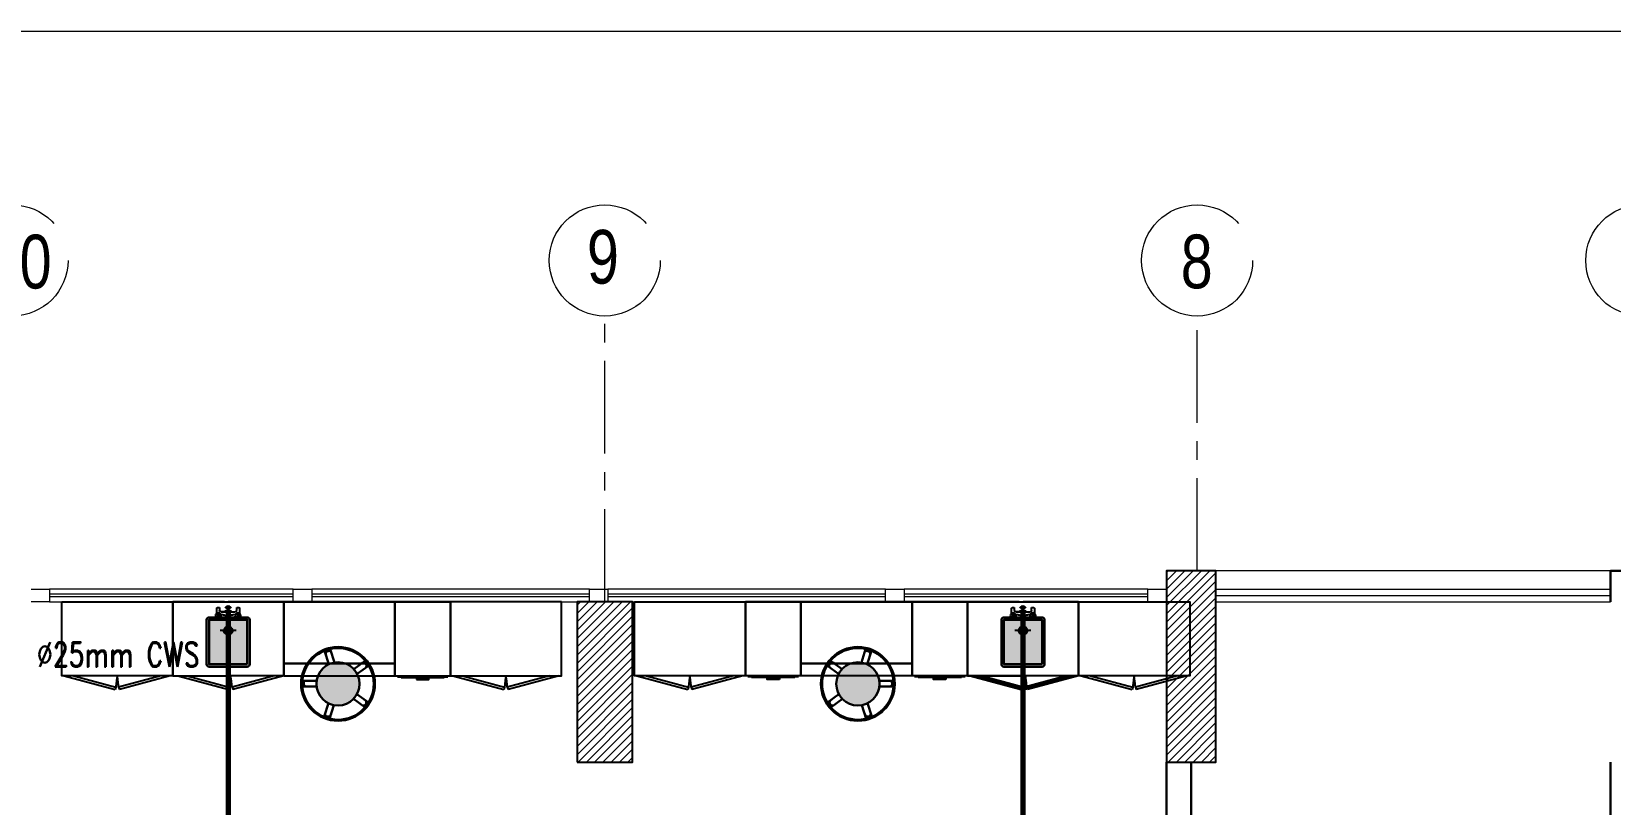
# Model space of a CAD drawing. Extents: x 800 to 995, y 398 to 804.
# Drawn here: x 875.46 to 888.26, y 681.89 to 688.15 of the extents above; entities that cross this region are included whole.
import ezdxf

# ---------------------------------------------------------------- set-up
doc = ezdxf.new("R2010")
doc.units = 0
doc.header["$MEASUREMENT"] = 0
for name, pattern in [('ACAD_ISO02W100', [15, 12, -3]), ('CENTERX2', [4, 2.5, -0.5, 0.5, -0.5]), ('DASHED', [19.05, 12.7, -6.35])]:
    doc.linetypes.add(name, pattern=pattern)
doc.layers.get('0').update_dxf_attribs({"color": 252, "linetype": 'CONTINUOUS', "lineweight": 30})
doc.layers.add('-FUR', color=252, linetype='CONTINUOUS')
doc.layers.add('SAN', color=2, linetype='CONTINUOUS')
for name, color, linetype, lineweight in [('axis', 1, 'CENTERX2', 5), ('Column', 6, 'CONTINUOUS', 25), ('elev', 90, 'CONTINUOUS', 9), ('Elevation', 150, 'CONTINUOUS', 18), ('hatch', 252, 'CONTINUOUS', 9), ('P-C-WATER', 5, 'CONTINUOUS', 70), ('P-TEXT', 1, 'CONTINUOUS', 25), ('txt in circle', 11, 'CONTINUOUS', 13), ('UG-BORDER', 20, 'CONTINUOUS', 80), ('Wall', 252, 'CONTINUOUS', 30), ('WINDOW', 252, 'CONTINUOUS', 5)]:
    doc.layers.add(name, color=color, linetype=linetype, lineweight=lineweight)
doc.styles.add('ROMANC', font='romand.shx')
doc.styles.add('SOSA2', font='SOSA.shx', dxfattribs={"width": 0.8})
pattern_1 = [(45, (1094.062773, 346.40892), (-0.0336759605, 0.0336759605), [])]

# ---------------------------------------------------------------- blocks, each defined once
blk = doc.blocks.new('YY5Y5')
at = {"layer": 'SAN', "color": 1}
for p, q in [((433.8, 542), (433.8, 538.6)), ((435.7, 542.4), (434.2, 542.4)), ((435.7, 540.6), (435.7, 542.4)), ((446.2, 539.6), (436.7, 539.6)), ((443, 539.6), (446.2, 539.6)), ((447.2, 542.4), (447.2, 540.6)), ((448.7, 542.4), (447.2, 542.4)), ((449.1, 538.6), (449.1, 542)), ((434.2, 537.6), (433.7, 538)), ((434.2, 536.1), (433.7, 535.7)), ((435.6, 537.6), (436, 538)), ((435.6, 536.1), (436, 535.7)), ((436.7, 537.6), (438.2, 537.6)), ((440.5, 535.4), (440.5, 528.7)), ((442.4, 528.7), (442.4, 535.4)), ((444.7, 537.6), (446.2, 537.6)), ((447.3, 537.6), (446.9, 538)), ((447.3, 536.1), (446.9, 535.7)), ((448.7, 537.6), (449.2, 538)), ((448.7, 536.1), (449.2, 535.7)), ((440.9, 528.4), (442, 528.4))]:
    blk.add_line(p, q, dxfattribs=at)
at = {"layer": 'SAN', "color": 1, "linetype": 'Continuous'}
blk.add_line((439.2, 539.6), (439.9, 539.6), dxfattribs=at)
at = {"layer": 'SAN', "color": 2, "linetype": 'DASHED'}
for points in [[(441.4, 532.4), (441.4, 521.6)], [(436.1, 527), (446.8, 527)]]:
    blk.add_lwpolyline(points, dxfattribs=at)
at = {"layer": 'SAN', "color": 1}
for centre, radius in [((434.9, 536.9), 2), ((434.9, 536.9), 1), ((434.9, 536.9), 0.8), ((448, 536.9), 2), ((448, 536.9), 1), ((448, 536.9), 0.8)]:
    blk.add_circle(centre, radius, dxfattribs=at)
for centre, radius, start, end in [((434.2, 542), 0.375, 90, 180), ((436.7, 540.6), 1, 180, 270), ((446.2, 540.6), 1, 270, 0), ((448.7, 542), 0.375, 0, 90), ((438.2, 535.4), 2.25, 0, 90), ((441.4, 527), 2.86, 109.4319, 70.5681), ((441.4, 527), 2.08, 117.2765, 62.7235), ((440.9, 528.7), 0.375, 180, 270), ((442, 528.7), 0.375, 270, 360), ((444.7, 535.4), 2.25, 90, 180)]:
    blk.add_arc(centre, radius, start, end, dxfattribs=at)
blk = doc.blocks.new('fd')
at = {"layer": '-FUR'}
h = blk.add_hatch(color=254, dxfattribs=at)
h.paths.add_polyline_path([(1322.664, 576.699), (1322.354, 576.699), (1322.354, 577.059), (1322.664, 577.059)], flags=16)
edge = h.paths.add_edge_path()
edge.add_line((1322.664, 576.679), (1322.354, 576.679))
edge.add_arc((1322.354, 576.699), 0.02, 180, 270, ccw=False)
edge.add_line((1322.334, 576.699), (1322.334, 577.059))
edge.add_arc((1322.354, 577.059), 0.02, 90, 180, ccw=False)
edge.add_line((1322.354, 577.079), (1322.664, 577.079))
edge.add_arc((1322.664, 577.059), 0.02, 0, 90, ccw=False)
edge.add_line((1322.684, 577.059), (1322.684, 576.699))
edge.add_arc((1322.664, 576.699), 0.02, -90, 0, ccw=False)
blk.add_hatch(color=253, dxfattribs=at).paths.add_polyline_path([(1322.664, 577.059), (1322.664, 576.699), (1322.354, 576.699), (1322.354, 577.059)])
h = blk.add_hatch(color=251, dxfattribs=at)
h.paths.add_polyline_path([(1322.634, 577.029), (1322.664, 577.059), (1322.664, 576.699), (1322.634, 576.729)])
h.paths.add_polyline_path([(1322.634, 576.729), (1322.664, 576.699), (1322.354, 576.699), (1322.384, 576.729)])
h = blk.add_hatch(color=252, dxfattribs=at)
h.paths.add_polyline_path([(1322.384, 577.029), (1322.354, 577.059), (1322.664, 577.059), (1322.634, 577.029)])
h.paths.add_polyline_path([(1322.384, 576.729), (1322.354, 576.699), (1322.354, 577.059), (1322.384, 577.029)])
for p, q in [((1322.478, 577.206), (1322.06, 577.206)), ((1322.478, 577.206), (1322.96, 577.206)), ((1322.06, 576.606), (1322.51, 576.606)), ((1322.96, 576.606), (1322.51, 576.606))]:
    blk.add_line(p, q, dxfattribs=at)
at = {"layer": '-FUR', "linetype": 'ACAD_ISO02W100'}
for p, q in [((1322.06, 577.206), (1322.51, 577.206)), ((1322.96, 577.206), (1322.51, 577.206)), ((1322.1, 576.606), (1322.513, 576.495)), ((1322.177, 576.606), (1322.518, 576.514)), ((1322.882, 576.606), (1322.541, 576.514)), ((1322.96, 576.606), (1322.546, 576.495)), ((1322.518, 576.514), (1322.513, 576.495)), ((1322.541, 576.514), (1322.546, 576.495))]:
    blk.add_line(p, q, dxfattribs=at)
for centre, start, end in [((1324.045, 576.373), 171.2611, 174.7069), ((1321.014, 576.373), 5.2931, 8.7389)]:
    blk.add_arc(centre, 1.533, start, end, dxfattribs=at)
for p, q in [((1322.06, 577.206), (1322.06, 576.606)), ((1322.96, 577.206), (1322.96, 576.606))]:
    blk.add_line(p, q)
blk.add_lwpolyline([(1322.664, 576.679), (1322.354, 576.679, -0.414214), (1322.334, 576.699), (1322.334, 577.059, -0.414214), (1322.354, 577.079), (1322.664, 577.079, -0.414214), (1322.684, 577.059), (1322.684, 576.699, -0.414214)], format="xyb", close=True)
blk.add_lwpolyline([(1322.664, 576.679), (1322.354, 576.679, -0.414214), (1322.334, 576.699), (1322.334, 577.059, -0.414214), (1322.354, 577.079), (1322.664, 577.079, -0.414214), (1322.684, 577.059), (1322.684, 576.699, -0.414214)], format="xyb", close=True)
blk.add_lwpolyline([(1322.664, 576.699), (1322.354, 576.699), (1322.354, 577.059), (1322.664, 577.059)], close=True)
at = {"extrusion": (0, 0, -1), "xscale": 0.0121000000000322, "yscale": 0.0121000000000322, "zscale": -0.0121}
blk.add_blockref('YY5Y5', (-1327.85, 570.595), dxfattribs=at)
blk = doc.blocks.new('juy')
blk.add_line((1322.96, 577.206), (1322.96, 576.606))
blk.add_blockref('fd', (0, 0))

msp = doc.modelspace()

# ---------------------------------------------------------------- hatches: boundary and pattern name
h = msp.add_hatch(color=256)
h.set_gradient(color1=(132, 132, 132), name='SPHERICAL')
h.paths.add_polyline_path([(877.944, 683.04, -1), (877.944, 682.69, -1)])
h = msp.add_hatch(color=256)
h.set_gradient(color1=(132, 132, 132), name='SPHERICAL')
h.paths.add_polyline_path([(882.157, 683.04, 1), (882.157, 682.69, 1)])
at = {"layer": 'hatch'}
h = msp.add_hatch(dxfattribs=at)
h.set_pattern_fill('ANSI31', color=252, scale=0.015, style=0)
h.set_pattern_definition(pattern_1)
h.paths.add_polyline_path([(884.659, 682.231), (885.059, 682.231), (885.059, 683.781), (884.659, 683.781)])
h = msp.add_hatch(dxfattribs=at)
h.set_pattern_fill('ANSI31', color=252, scale=0.015, style=0)
h.set_pattern_definition(pattern_1)
h.paths.add_polyline_path([(879.881, 682.231), (880.331, 682.231), (880.331, 683.531), (879.881, 683.531)])

# ---------------------------------------------------------------- linework, layer by layer
at = {"layer": '-FUR', "linetype": 'ACAD_ISO02W100'}
for p, q in [((875.705, 683.531), (876.605, 683.531)), ((878.405, 683.531), (878.855, 683.531)), ((879.755, 683.531), (878.855, 683.531)), ((880.346, 683.531), (881.246, 683.531)), ((881.696, 683.531), (881.246, 683.531)), ((883.046, 683.531), (882.596, 683.531)), ((883.046, 683.531), (883.946, 683.531)), ((883.946, 683.531), (884.846, 683.531)), ((875.725, 682.931), (876.139, 682.82)), ((875.802, 682.931), (876.144, 682.839)), ((876.508, 682.931), (876.166, 682.839)), ((876.585, 682.931), (876.172, 682.82)), ((877.505, 682.931), (878.405, 682.931)), ((878.875, 682.931), (879.289, 682.82)), ((878.952, 682.931), (879.294, 682.839)), ((879.658, 682.931), (879.316, 682.839)), ((879.735, 682.931), (879.322, 682.82)), ((880.366, 682.931), (880.779, 682.82)), ((880.443, 682.931), (880.784, 682.839)), ((881.148, 682.931), (880.807, 682.839)), ((881.226, 682.931), (880.812, 682.82)), ((882.596, 682.931), (881.696, 682.931)), ((883.066, 682.931), (883.479, 682.82)), ((883.143, 682.931), (883.484, 682.839)), ((883.848, 682.931), (883.507, 682.839)), ((883.926, 682.931), (883.512, 682.82)), ((883.966, 682.931), (884.379, 682.82)), ((884.043, 682.931), (884.384, 682.839)), ((884.748, 682.931), (884.407, 682.839)), ((884.826, 682.931), (884.412, 682.82)), ((876.144, 682.839), (876.139, 682.82)), ((876.166, 682.839), (876.172, 682.82)), ((879.294, 682.839), (879.289, 682.82)), ((879.316, 682.839), (879.322, 682.82)), ((880.784, 682.839), (880.779, 682.82)), ((880.807, 682.839), (880.812, 682.82)), ((883.484, 682.839), (883.479, 682.82)), ((883.507, 682.839), (883.512, 682.82)), ((884.384, 682.839), (884.379, 682.82)), ((884.407, 682.839), (884.412, 682.82))]:
    msp.add_line(p, q, dxfattribs=at)
at = {"layer": '-FUR'}
for p, q in [((878.425, 682.921), (878.835, 682.921)), ((878.455, 682.916), (878.805, 682.916)), ((881.676, 682.921), (881.266, 682.921)), ((881.646, 682.916), (881.296, 682.916)), ((883.026, 682.921), (882.616, 682.921)), ((882.996, 682.916), (882.646, 682.916))]:
    msp.add_line(p, q, dxfattribs=at)
for points in [[(875.705, 683.531), (876.605, 683.531), (876.605, 682.931), (875.705, 682.931)], [(878.405, 682.931), (878.855, 682.931), (878.855, 683.531), (878.405, 683.531)], [(879.755, 683.531), (878.855, 683.531), (878.855, 682.931), (879.755, 682.931)], [(880.346, 683.531), (881.246, 683.531), (881.246, 682.931), (880.346, 682.931)], [(881.696, 682.931), (881.246, 682.931), (881.246, 683.531), (881.696, 683.531)], [(883.046, 682.931), (882.596, 682.931), (882.596, 683.531), (883.046, 683.531)], [(883.046, 683.531), (883.946, 683.531), (883.946, 682.931), (883.046, 682.931)], [(883.946, 683.531), (884.846, 683.531), (884.846, 682.931), (883.946, 682.931)]]:
    msp.add_lwpolyline(points, close=True, dxfattribs=at)
at = {"layer": '-FUR', "color": 1}
for points in [[(878.58, 682.901), (878.68, 682.901), (878.68, 682.911), (878.58, 682.911)], [(881.521, 682.901), (881.421, 682.901), (881.421, 682.911), (881.521, 682.911)], [(882.871, 682.901), (882.771, 682.901), (882.771, 682.911), (882.871, 682.911)]]:
    msp.add_lwpolyline(points, close=True, dxfattribs=at)
at = {"layer": '-FUR', "linetype": 'ACAD_ISO02W100'}
for centre, start, end in [((877.67, 682.698), 171.2611, 174.7069), ((874.64, 682.698), 5.2931, 8.7389), ((880.82, 682.698), 171.2611, 174.7069), ((877.79, 682.698), 5.2931, 8.7389), ((882.311, 682.698), 171.2611, 174.7069), ((879.28, 682.698), 5.2931, 8.7389), ((885.011, 682.698), 171.2611, 174.7069), ((881.98, 682.698), 5.2931, 8.7389), ((885.911, 682.698), 171.2611, 174.7069), ((882.88, 682.698), 5.2931, 8.7389)]:
    msp.add_arc(centre, 1.533, start, end, dxfattribs=at)
for p, q in [((877.505, 682.931), (877.505, 683.531)), ((877.505, 683.531), (878.405, 683.531)), ((878.405, 683.531), (878.405, 682.931)), ((882.596, 683.531), (881.696, 683.531)), ((881.696, 683.531), (881.696, 682.931)), ((882.596, 682.931), (882.596, 683.531)), ((877.87, 683.024), (877.834, 683.133)), ((877.84, 683.146), (877.866, 683.154)), ((877.915, 683.038), (877.88, 683.146)), ((882.186, 683.038), (882.22, 683.146)), ((882.231, 683.024), (882.267, 683.133)), ((882.261, 683.146), (882.234, 683.154)), ((878.405, 683.031), (877.505, 683.031)), ((878.072, 682.985), (878.165, 683.053)), ((878.099, 682.946), (878.191, 683.012)), ((878.179, 683.051), (878.195, 683.028)), ((878.405, 682.931), (878.405, 683.031)), ((881.696, 682.931), (881.696, 683.031)), ((881.696, 683.031), (882.596, 683.031)), ((881.922, 683.051), (881.906, 683.028)), ((882.001, 682.946), (881.91, 683.012)), ((882.029, 682.985), (881.936, 683.053)), ((877.645, 682.853), (877.645, 682.88)), ((877.771, 682.891), (877.658, 682.891)), ((882.33, 682.891), (882.443, 682.891)), ((882.456, 682.853), (882.456, 682.88)), ((877.77, 682.843), (877.655, 682.843)), ((878.069, 682.743), (878.161, 682.676)), ((878.097, 682.781), (878.191, 682.713)), ((882.003, 682.781), (881.91, 682.713)), ((882.032, 682.743), (881.94, 682.676)), ((882.33, 682.843), (882.446, 682.843)), ((877.866, 682.708), (877.831, 682.601)), ((877.911, 682.693), (877.876, 682.583)), ((878.193, 682.699), (878.177, 682.677)), ((881.908, 682.699), (881.924, 682.677)), ((882.19, 682.693), (882.225, 682.583)), ((882.235, 682.708), (882.27, 682.601)), ((877.863, 682.577), (877.837, 682.586)), ((882.237, 682.577), (882.264, 682.586))]:
    msp.add_line(p, q)
for centre, radius in [((877.944, 682.865), 0.299), ((877.944, 682.865), 0.29), ((882.157, 682.865), 0.299), ((882.157, 682.865), 0.29), ((877.944, 682.865), 0.175), ((882.157, 682.865), 0.175)]:
    msp.add_circle(centre, radius)
for centre, radius, start, end in [((877.843, 683.136), 0.01, 107.7911, 197.7911), ((877.869, 683.107), 0.025, 40.9349, 209.1752), ((877.868, 683.141), 0.0131, 19.654, 97.7204), ((882.232, 683.107), 0.025, 330.8248, 139.0651), ((882.233, 683.141), 0.0131, 82.2796, 160.346), ((882.258, 683.136), 0.01, 342.2089, 72.2089), ((878.151, 683.012), 0.025, 328.9349, 137.1752), ((878.171, 683.045), 0.01, 35.7911, 125.7911), ((878.183, 683.023), 0.0131, 307.654, 25.7204), ((881.918, 683.023), 0.0131, 154.2796, 232.346), ((881.93, 683.045), 0.01, 54.2089, 144.2089), ((881.95, 683.012), 0.025, 42.8248, 211.0651), ((877.658, 682.878), 0.0131, 91.654, 169.7204), ((877.691, 682.868), 0.025, 112.9349, 281.1752), ((882.41, 682.868), 0.025, 258.8248, 67.0651), ((882.443, 682.878), 0.0131, 10.2796, 88.346), ((877.655, 682.853), 0.01, 179.7911, 269.7911), ((882.446, 682.853), 0.01, 270.2089, 0.2089), ((877.863, 682.625), 0.025, 184.9349, 353.1752), ((878.148, 682.714), 0.025, 256.9349, 65.1752), ((878.168, 682.686), 0.0131, 235.654, 313.7204), ((878.185, 682.705), 0.01, 323.7911, 53.7911), ((881.916, 682.705), 0.01, 126.2089, 216.2089), ((881.933, 682.686), 0.0131, 226.2796, 304.346), ((881.953, 682.714), 0.025, 114.8248, 283.0651), ((882.238, 682.625), 0.025, 186.8248, 355.0651), ((877.843, 682.597), 0.0131, 163.654, 241.7204), ((877.866, 682.586), 0.01, 251.7911, 341.7911), ((882.234, 682.586), 0.01, 198.2089, 288.2089), ((882.257, 682.597), 0.0131, 298.2796, 16.346)]:
    msp.add_arc(centre, radius, start, end)
at = {"layer": 'axis', "color": 0, "ltscale": 0.3}
for p, q in [((880.106, 683.531), (880.106, 685.845)), ((884.906, 683.781), (884.906, 685.845))]:
    msp.add_line(p, q, dxfattribs=at)
at = {"layer": 'axis', "color": 0}
for centre in [(875.306, 686.295), (880.106, 686.295), (884.906, 686.295), (888.506, 686.295)]:
    msp.add_circle(centre, 0.45, dxfattribs=at)
at = {"layer": 'Column', "color": 252}
for points in [[(884.659, 682.231), (885.059, 682.231), (885.059, 683.781), (884.659, 683.781)], [(879.881, 682.231), (880.331, 682.231), (880.331, 683.531), (879.881, 683.531)]]:
    msp.add_lwpolyline(points, close=True, dxfattribs=at)
at = {"layer": 'elev', "color": 252, "linetype": 'Continuous'}
for p, q in [((875.456, 683.631), (875.606, 683.631)), ((875.606, 683.531), (875.456, 683.531)), ((875.606, 683.631), (875.606, 683.531)), ((877.581, 683.631), (877.731, 683.631)), ((877.581, 683.531), (877.581, 683.631)), ((877.731, 683.531), (877.581, 683.531)), ((877.731, 683.631), (877.731, 683.531)), ((879.981, 683.631), (880.131, 683.631)), ((879.981, 683.531), (879.981, 683.631)), ((880.131, 683.531), (879.981, 683.531)), ((880.131, 683.631), (880.131, 683.531)), ((882.381, 683.631), (882.531, 683.631)), ((882.381, 683.531), (882.381, 683.631)), ((882.531, 683.531), (882.381, 683.531)), ((882.531, 683.631), (882.531, 683.531)), ((884.506, 683.631), (884.659, 683.631)), ((884.506, 683.531), (884.506, 683.631)), ((884.659, 683.531), (884.506, 683.531)), ((884.659, 683.631), (884.659, 683.531))]:
    msp.add_line(p, q, dxfattribs=at)
at = {"layer": 'Elevation', "color": 252, "linetype": 'Continuous'}
msp.add_line((888.256, 683.781), (885.059, 683.781), dxfattribs=at)
at = {"layer": 'P-C-WATER', "linetype": 'Continuous'}
for p, q in [((877.054, 683.456, -0.1), (877.054, 679.207, -0.1)), ((883.494, 683.456, -0.1), (883.494, 679.207, -0.1))]:
    msp.add_line(p, q, dxfattribs=at)
at = {"layer": 'P-C-WATER', "linetype": 'ByBlock'}
for centre, start, end in [((877.054, 683.469), 0, 180), ((877.054, 683.469), 180, 0), ((883.494, 683.469), 0, 180), ((883.494, 683.469), 180, 0)]:
    msp.add_arc(centre, 0.0125, start, end, dxfattribs=at)
at = {"layer": 'UG-BORDER', "color": 14, "lineweight": 20}
msp.add_line((926.487, 688.149), (848.151, 688.149), dxfattribs=at)
at = {"layer": 'Wall', "color": 252, "linetype": 'Continuous'}
for p, q in [((888.256, 683.781), (893.531, 683.781)), ((888.256, 683.531), (888.256, 683.781)), ((884.659, 680.581), (884.659, 682.231)), ((884.859, 680.581), (884.859, 682.231)), ((888.256, 679.481), (888.256, 682.231))]:
    msp.add_line(p, q, dxfattribs=at)
at = {"layer": 'WINDOW', "color": 252, "linetype": 'Continuous'}
for p, q in [((877.581, 683.631), (875.606, 683.631)), ((877.581, 683.591), (875.606, 683.591)), ((877.581, 683.571), (875.606, 683.571)), ((875.606, 683.531), (879.881, 683.531)), ((879.981, 683.631), (877.731, 683.631)), ((879.981, 683.591), (877.731, 683.591)), ((879.981, 683.571), (877.731, 683.571)), ((882.381, 683.631), (880.131, 683.631)), ((882.381, 683.591), (880.131, 683.591)), ((882.381, 683.571), (880.131, 683.571)), ((880.256, 683.531), (884.506, 683.531)), ((884.506, 683.631), (882.531, 683.631)), ((884.506, 683.591), (882.531, 683.591)), ((884.506, 683.571), (882.531, 683.571))]:
    msp.add_line(p, q, dxfattribs=at)
at = {"layer": 'WINDOW', "color": 252}
for p, q in [((885.059, 683.631), (888.256, 683.631)), ((885.059, 683.581), (888.256, 683.581)), ((885.059, 683.531), (888.256, 683.531))]:
    msp.add_line(p, q, dxfattribs=at)

# ---------------------------------------------------------------- block references
for p in [(-445.455, 106.325), (-439.014, 106.325)]:
    msp.add_blockref('juy', p)

# ---------------------------------------------------------------- texts
at = {"layer": 'P-TEXT', "color": 41, "style": 'ROMANC', "width": 0.75}
msp.add_text('%%C25mm CWS', height=0.2, dxfattribs=at).set_placement((875.504, 683.003))
at = {"layer": 'txt in circle', "color": 0, "ltscale": 0.01, "attachment_point": 5, "style": 'SOSA2'}
for s, insert, char_height in [('10', (875.364, 686.283), 0.4355), ('9', (880.091, 686.322), 0.435), ('8', (884.903, 686.284), 0.435)]:
    msp.add_mtext(s, dxfattribs=dict(at, insert=insert, char_height=char_height))

doc.saveas('drawing.dxf')
